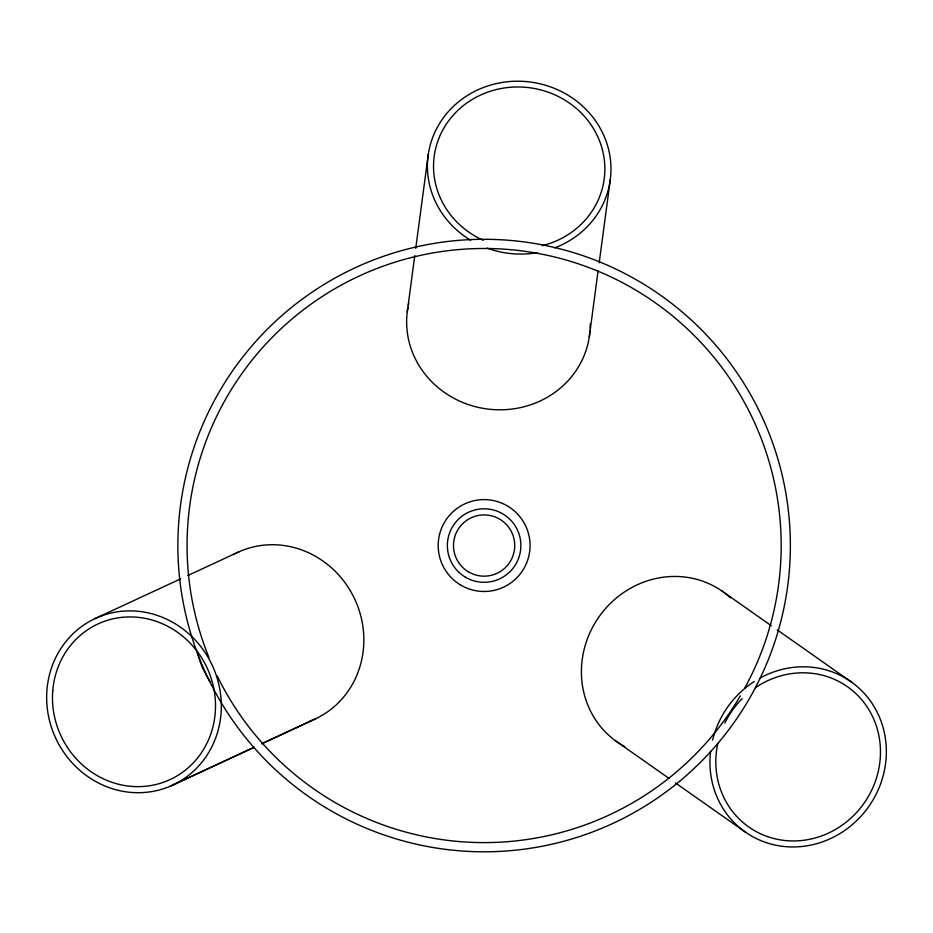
<?xml version="1.0" encoding="UTF-8"?>
<svg xmlns="http://www.w3.org/2000/svg" width="933" height="933" viewBox="0 0 933 933"><rect width="100%" height="100%" fill="white"/><g stroke="black" fill="none" stroke-linecap="round" stroke-linejoin="round"><path stroke-width="1.4" d="M407.278 311.809L414.777 255.572M415.733 248.365L428.352 153.933M589.259 337.093L598.111 270.757M599.184 262.838L610.345 179.206M94.769 618.707L180.547 578.892M187.79 575.544L239.256 551.66M171.24 785.773A91.877 86.337 65.1 0 0 183.789 629.647A91.877 86.337 65.1 0 0 46.953 689.954A91.877 86.337 65.1 0 0 171.24 785.773L254.371 747.181M262.29 743.508L313.745 719.623M173.211 784.875L253.706 747.508M261.625 743.834L315.727 718.725M721.944 591.021L771.323 625.74M777.271 629.927L852.261 682.629M615.488 740.779L669.054 778.425M675.585 783.032L745.805 832.388M233.413 554.517A91.877 86.337 65.1 0 1 355.03 599.767A91.877 86.337 65.1 0 1 309.733 721.267M210.59 682.256A85.754 80.576 65.1 0 1 197.563 652.878M589.983 330.62A91.877 86.337 7.6 0 1 487.621 409.039A91.877 86.337 7.6 0 1 407.931 307.528M408.339 305.394A91.877 86.337 7.6 0 1 408.817 303.272M590.192 324.113A91.877 86.337 7.6 0 1 590.111 328.451M483.329 240.341A85.754 80.576 7.6 0 1 454.849 113.406A85.754 80.576 7.6 0 1 591.744 125.862A85.754 80.576 7.6 0 1 542.19 245.694M470.629 240.224A91.877 86.337 7.6 0 1 452.855 106.898A91.877 86.337 7.6 0 1 594.811 119.821A91.877 86.337 7.6 0 1 554.715 247.875M537.093 252.68A91.877 86.337 7.6 0 1 487.154 248.131M624.655 746.587A91.877 86.337 -54.9 0 1 599.266 616.468A91.877 86.337 -54.9 0 1 730.434 597.773M755.403 687.691A85.754 80.576 -54.9 0 1 877.02 728.125A85.754 80.576 -54.9 0 1 801.015 840.586A85.754 80.576 -54.9 0 1 717.815 743.309M724.824 723.098A85.754 80.576 -54.9 0 1 742.213 698.63M760.15 677.988A91.877 86.337 -54.9 0 1 883.458 728.93A91.877 86.337 -54.9 0 1 804.176 846.231A91.877 86.337 -54.9 0 1 710.573 751.333M712.59 740.102A91.877 86.337 -54.9 0 1 754.261 681.487M209.015 657.625A297.067 297.067 0 0 1 501.079 248.971A297.067 297.067 0 0 1 744.651 688.262M740.359 695.843A297.067 297.067 0 0 1 217.132 675.795M52.749 690.747A85.754 80.576 65.1 0 0 168.756 780.175A85.754 80.576 65.1 0 0 180.466 634.452A85.754 80.576 65.1 0 0 52.749 690.747M326.97 808.398A306.246 306.246 0 0 0 790.333 550.213A306.246 306.246 0 0 0 335.052 278.022A306.246 306.246 0 0 0 326.97 808.398M465.345 577.142A36.749 36.749 0 0 0 520.871 546.003A36.749 36.749 0 0 0 466.15 513.488A36.749 36.749 0 0 0 465.345 577.142M468.471 571.871A30.626 30.626 0 0 0 514.736 545.933A30.626 30.626 0 0 0 469.136 518.83A30.626 30.626 0 0 0 468.471 571.871M460.657 585.038A45.939 45.939 0 0 0 530.049 546.12A45.939 45.939 0 0 0 461.648 505.476A45.939 45.939 0 0 0 460.657 585.038"/></g></svg>
